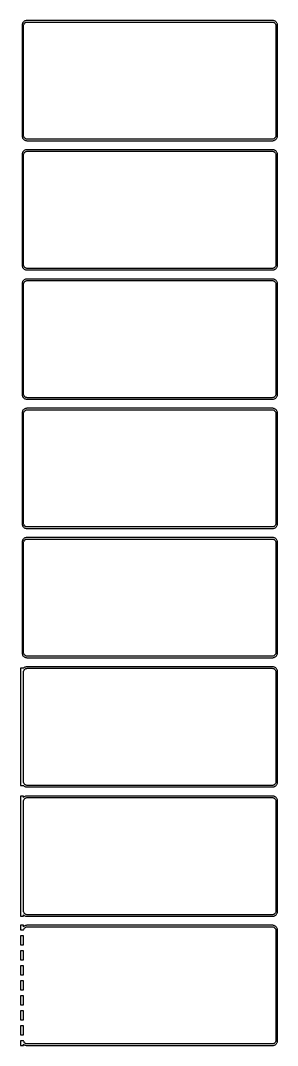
# Model space of a CAD drawing. Header units: metres. Extents: x -129 to 128, y 1875 to 3801.
# Drawn here: x -129 to 128, y 2778 to 3801 of the extents above; entities that cross this region are included whole.
import ezdxf

# ---------------------------------------------------------------- set-up
doc = ezdxf.new("R2010")
doc.units = ezdxf.units.M

msp = doc.modelspace()

# ---------------------------------------------------------------- linework, layer by layer
for p, q in [((-127.461, 3796.63), (-127.5, 3796)), ((-127.5, 3796), (-127.5, 3686)), ((-127.343, 3797.24), (-127.461, 3796.63)), ((-127.149, 3797.84), (-127.343, 3797.24)), ((-126.882, 3798.41), (-127.149, 3797.84)), ((-126.545, 3798.94), (-126.882, 3798.41)), ((-126.145, 3799.42), (-126.545, 3798.94)), ((-125.687, 3799.85), (-126.145, 3799.42)), ((-126, 3795.5), (-125.968, 3796)), ((-126, 3686.5), (-126, 3795.5)), ((-125.968, 3796), (-125.874, 3796.49)), ((-125.874, 3796.49), (-125.719, 3796.97)), ((-125.719, 3796.97), (-125.505, 3797.43)), ((-125.179, 3800.22), (-125.687, 3799.85)), ((-125.505, 3797.43), (-125.236, 3797.85)), ((-125.236, 3797.85), (-124.916, 3798.24)), ((-124.629, 3800.52), (-125.179, 3800.22)), ((-124.916, 3798.24), (-124.55, 3798.58)), ((-124.045, 3800.76), (-124.629, 3800.52)), ((-124.55, 3798.58), (-124.143, 3798.88)), ((-124.143, 3798.88), (-123.703, 3799.12)), ((-123.437, 3800.91), (-124.045, 3800.76)), ((-123.703, 3799.12), (-123.236, 3799.3)), ((-122.814, 3800.99), (-123.437, 3800.91)), ((-123.236, 3799.3), (-122.75, 3799.43)), ((122.814, 3800.99), (-122.814, 3800.99)), ((-122.75, 3799.43), (-122.251, 3799.49)), ((-122.251, 3799.49), (122.251, 3799.49)), ((122.251, 3799.49), (122.75, 3799.43)), ((122.75, 3799.43), (123.236, 3799.3)), ((123.437, 3800.91), (122.814, 3800.99)), ((123.236, 3799.3), (123.703, 3799.12)), ((124.045, 3800.76), (123.437, 3800.91)), ((123.703, 3799.12), (124.143, 3798.88)), ((124.629, 3800.52), (124.045, 3800.76)), ((124.143, 3798.88), (124.55, 3798.58)), ((124.55, 3798.58), (124.916, 3798.24)), ((125.179, 3800.22), (124.629, 3800.52)), ((124.916, 3798.24), (125.236, 3797.85)), ((125.687, 3799.85), (125.179, 3800.22)), ((125.236, 3797.85), (125.505, 3797.43)), ((125.505, 3797.43), (125.719, 3796.97)), ((126.145, 3799.42), (125.687, 3799.85)), ((125.719, 3796.97), (125.874, 3796.49)), ((125.874, 3796.49), (125.968, 3796)), ((125.968, 3796), (126, 3795.5)), ((126, 3795.5), (126, 3686.5)), ((126.545, 3798.94), (126.145, 3799.42)), ((126.882, 3798.41), (126.545, 3798.94)), ((127.149, 3797.84), (126.882, 3798.41)), ((127.343, 3797.24), (127.149, 3797.84)), ((127.461, 3796.63), (127.343, 3797.24)), ((127.5, 3796), (127.461, 3796.63)), ((127.5, 3686), (127.5, 3796)), ((-127.5, 3686), (-127.461, 3685.37)), ((-127.461, 3685.37), (-127.343, 3684.76)), ((-127.343, 3684.76), (-127.149, 3684.16)), ((-127.149, 3684.16), (-126.882, 3683.59)), ((-126.882, 3683.59), (-126.545, 3683.06)), ((-126.545, 3683.06), (-126.145, 3682.58)), ((-125.968, 3686), (-126, 3686.5)), ((-125.874, 3685.51), (-125.968, 3686)), ((-125.719, 3685.03), (-125.874, 3685.51)), ((-125.505, 3684.57), (-125.719, 3685.03)), ((-125.236, 3684.15), (-125.505, 3684.57)), ((-124.916, 3683.76), (-125.236, 3684.15)), ((-124.55, 3683.42), (-124.916, 3683.76)), ((-124.143, 3683.12), (-124.55, 3683.42)), ((-123.703, 3682.88), (-124.143, 3683.12)), ((-123.236, 3682.7), (-123.703, 3682.88)), ((123.703, 3682.88), (123.236, 3682.7)), ((124.143, 3683.12), (123.703, 3682.88)), ((124.55, 3683.42), (124.143, 3683.12)), ((124.916, 3683.76), (124.55, 3683.42)), ((125.236, 3684.15), (124.916, 3683.76)), ((125.505, 3684.57), (125.236, 3684.15)), ((125.719, 3685.03), (125.505, 3684.57)), ((125.874, 3685.51), (125.719, 3685.03)), ((125.968, 3686), (125.874, 3685.51)), ((126, 3686.5), (125.968, 3686)), ((126.145, 3682.58), (126.545, 3683.06)), ((126.545, 3683.06), (126.882, 3683.59)), ((126.882, 3683.59), (127.149, 3684.16)), ((127.149, 3684.16), (127.343, 3684.76)), ((127.343, 3684.76), (127.461, 3685.37)), ((127.461, 3685.37), (127.5, 3686)), ((-126.145, 3682.58), (-125.687, 3682.15)), ((-125.687, 3682.15), (-125.179, 3681.78)), ((-125.179, 3681.78), (-124.629, 3681.48)), ((-124.629, 3681.48), (-124.045, 3681.24)), ((-124.045, 3681.24), (-123.437, 3681.09)), ((-123.437, 3681.09), (-122.814, 3681.01)), ((-122.75, 3682.57), (-123.236, 3682.7)), ((-122.814, 3681.01), (122.814, 3681.01)), ((-122.251, 3682.51), (-122.75, 3682.57)), ((122.251, 3682.51), (-122.251, 3682.51)), ((122.75, 3682.57), (122.251, 3682.51)), ((123.236, 3682.7), (122.75, 3682.57)), ((122.814, 3681.01), (123.437, 3681.09)), ((123.437, 3681.09), (124.045, 3681.24)), ((124.045, 3681.24), (124.629, 3681.48)), ((124.629, 3681.48), (125.179, 3681.78)), ((125.179, 3681.78), (125.687, 3682.15)), ((125.687, 3682.15), (126.145, 3682.58)), ((-127.461, 3667.63), (-127.5, 3667)), ((-127.5, 3667), (-127.5, 3557)), ((-127.343, 3668.24), (-127.461, 3667.63)), ((-127.149, 3668.84), (-127.343, 3668.24)), ((-126.882, 3669.41), (-127.149, 3668.84)), ((-126.545, 3669.94), (-126.882, 3669.41)), ((-126.145, 3670.42), (-126.545, 3669.94)), ((-125.687, 3670.85), (-126.145, 3670.42)), ((-126, 3666.5), (-125.968, 3667)), ((-126, 3557.5), (-126, 3666.5)), ((-125.968, 3667), (-125.874, 3667.49)), ((-125.874, 3667.49), (-125.719, 3667.97)), ((-125.719, 3667.97), (-125.505, 3668.43)), ((-125.179, 3671.22), (-125.687, 3670.85)), ((-125.505, 3668.43), (-125.236, 3668.85)), ((-125.236, 3668.85), (-124.916, 3669.24)), ((-124.629, 3671.52), (-125.179, 3671.22)), ((-124.916, 3669.24), (-124.55, 3669.58)), ((-124.045, 3671.76), (-124.629, 3671.52)), ((-124.55, 3669.58), (-124.143, 3669.88)), ((-124.143, 3669.88), (-123.703, 3670.12)), ((-123.437, 3671.91), (-124.045, 3671.76)), ((-123.703, 3670.12), (-123.236, 3670.3)), ((-122.814, 3671.99), (-123.437, 3671.91)), ((-123.236, 3670.3), (-122.75, 3670.43)), ((122.814, 3671.99), (-122.814, 3671.99)), ((-122.75, 3670.43), (-122.251, 3670.49)), ((-122.251, 3670.49), (122.251, 3670.49)), ((122.251, 3670.49), (122.75, 3670.43)), ((122.75, 3670.43), (123.236, 3670.3)), ((123.437, 3671.91), (122.814, 3671.99)), ((123.236, 3670.3), (123.703, 3670.12)), ((124.045, 3671.76), (123.437, 3671.91)), ((123.703, 3670.12), (124.143, 3669.88)), ((124.629, 3671.52), (124.045, 3671.76)), ((124.143, 3669.88), (124.55, 3669.58)), ((124.55, 3669.58), (124.916, 3669.24)), ((125.179, 3671.22), (124.629, 3671.52)), ((124.916, 3669.24), (125.236, 3668.85)), ((125.687, 3670.85), (125.179, 3671.22)), ((125.236, 3668.85), (125.505, 3668.43)), ((125.505, 3668.43), (125.719, 3667.97)), ((126.145, 3670.42), (125.687, 3670.85)), ((125.719, 3667.97), (125.874, 3667.49)), ((125.874, 3667.49), (125.968, 3667)), ((125.968, 3667), (126, 3666.5)), ((126, 3666.5), (126, 3557.5)), ((126.545, 3669.94), (126.145, 3670.42)), ((126.882, 3669.41), (126.545, 3669.94)), ((127.149, 3668.84), (126.882, 3669.41)), ((127.343, 3668.24), (127.149, 3668.84)), ((127.461, 3667.63), (127.343, 3668.24)), ((127.5, 3667), (127.461, 3667.63)), ((127.5, 3557), (127.5, 3667)), ((-127.5, 3557), (-127.461, 3556.37)), ((-127.461, 3556.37), (-127.343, 3555.76)), ((-127.343, 3555.76), (-127.149, 3555.16)), ((-127.149, 3555.16), (-126.882, 3554.59)), ((-126.882, 3554.59), (-126.545, 3554.06)), ((-126.545, 3554.06), (-126.145, 3553.58)), ((-126.145, 3553.58), (-125.687, 3553.15)), ((-125.968, 3557), (-126, 3557.5)), ((-125.874, 3556.51), (-125.968, 3557)), ((-125.719, 3556.03), (-125.874, 3556.51)), ((-125.505, 3555.57), (-125.719, 3556.03)), ((-125.687, 3553.15), (-125.179, 3552.78)), ((-125.236, 3555.15), (-125.505, 3555.57)), ((-124.916, 3554.76), (-125.236, 3555.15)), ((-125.179, 3552.78), (-124.629, 3552.48)), ((-124.55, 3554.42), (-124.916, 3554.76)), ((-124.629, 3552.48), (-124.045, 3552.24)), ((-124.143, 3554.12), (-124.55, 3554.42)), ((-123.703, 3553.88), (-124.143, 3554.12)), ((-124.045, 3552.24), (-123.437, 3552.09)), ((-123.236, 3553.7), (-123.703, 3553.88)), ((-123.437, 3552.09), (-122.814, 3552.01)), ((-122.75, 3553.57), (-123.236, 3553.7)), ((-122.814, 3552.01), (122.814, 3552.01)), ((-122.251, 3553.51), (-122.75, 3553.57)), ((122.251, 3553.51), (-122.251, 3553.51)), ((122.75, 3553.57), (122.251, 3553.51)), ((123.236, 3553.7), (122.75, 3553.57)), ((122.814, 3552.01), (123.437, 3552.09)), ((123.703, 3553.88), (123.236, 3553.7)), ((123.437, 3552.09), (124.045, 3552.24)), ((124.143, 3554.12), (123.703, 3553.88)), ((124.045, 3552.24), (124.629, 3552.48)), ((124.55, 3554.42), (124.143, 3554.12)), ((124.916, 3554.76), (124.55, 3554.42)), ((124.629, 3552.48), (125.179, 3552.78)), ((125.236, 3555.15), (124.916, 3554.76)), ((125.179, 3552.78), (125.687, 3553.15)), ((125.505, 3555.57), (125.236, 3555.15)), ((125.719, 3556.03), (125.505, 3555.57)), ((125.687, 3553.15), (126.145, 3553.58)), ((125.874, 3556.51), (125.719, 3556.03)), ((125.968, 3557), (125.874, 3556.51)), ((126, 3557.5), (125.968, 3557)), ((126.145, 3553.58), (126.545, 3554.06)), ((126.545, 3554.06), (126.882, 3554.59)), ((126.882, 3554.59), (127.149, 3555.16)), ((127.149, 3555.16), (127.343, 3555.76)), ((127.343, 3555.76), (127.461, 3556.37)), ((127.461, 3556.37), (127.5, 3557)), ((-127.149, 3539.84), (-127.343, 3539.24)), ((-126.882, 3540.41), (-127.149, 3539.84)), ((-126.545, 3540.94), (-126.882, 3540.41)), ((-126.145, 3541.42), (-126.545, 3540.94)), ((-125.687, 3541.85), (-126.145, 3541.42)), ((-125.179, 3542.22), (-125.687, 3541.85)), ((-125.505, 3539.43), (-125.236, 3539.85)), ((-125.236, 3539.85), (-124.916, 3540.24)), ((-124.629, 3542.52), (-125.179, 3542.22)), ((-124.916, 3540.24), (-124.55, 3540.58)), ((-124.045, 3542.76), (-124.629, 3542.52)), ((-124.55, 3540.58), (-124.143, 3540.88)), ((-124.143, 3540.88), (-123.703, 3541.12)), ((-123.437, 3542.91), (-124.045, 3542.76)), ((-123.703, 3541.12), (-123.236, 3541.3)), ((-122.814, 3542.99), (-123.437, 3542.91)), ((-123.236, 3541.3), (-122.75, 3541.43)), ((122.814, 3542.99), (-122.814, 3542.99)), ((-122.75, 3541.43), (-122.251, 3541.49)), ((-122.251, 3541.49), (122.251, 3541.49)), ((122.251, 3541.49), (122.75, 3541.43)), ((122.75, 3541.43), (123.236, 3541.3)), ((123.437, 3542.91), (122.814, 3542.99)), ((123.236, 3541.3), (123.703, 3541.12)), ((124.045, 3542.76), (123.437, 3542.91)), ((123.703, 3541.12), (124.143, 3540.88)), ((124.629, 3542.52), (124.045, 3542.76)), ((124.143, 3540.88), (124.55, 3540.58)), ((124.55, 3540.58), (124.916, 3540.24)), ((125.179, 3542.22), (124.629, 3542.52)), ((124.916, 3540.24), (125.236, 3539.85)), ((125.687, 3541.85), (125.179, 3542.22)), ((125.236, 3539.85), (125.505, 3539.43)), ((126.145, 3541.42), (125.687, 3541.85)), ((126.545, 3540.94), (126.145, 3541.42)), ((126.882, 3540.41), (126.545, 3540.94)), ((127.149, 3539.84), (126.882, 3540.41)), ((127.343, 3539.24), (127.149, 3539.84)), ((-127.461, 3538.63), (-127.5, 3538)), ((-127.5, 3538), (-127.5, 3428)), ((-127.343, 3539.24), (-127.461, 3538.63)), ((-126, 3537.5), (-125.968, 3538)), ((-126, 3428.5), (-126, 3537.5)), ((-125.968, 3538), (-125.874, 3538.49)), ((-125.874, 3538.49), (-125.719, 3538.97)), ((-125.719, 3538.97), (-125.505, 3539.43)), ((125.505, 3539.43), (125.719, 3538.97)), ((125.719, 3538.97), (125.874, 3538.49)), ((125.874, 3538.49), (125.968, 3538)), ((125.968, 3538), (126, 3537.5)), ((126, 3537.5), (126, 3428.5)), ((127.461, 3538.63), (127.343, 3539.24)), ((127.5, 3538), (127.461, 3538.63)), ((127.5, 3428), (127.5, 3538)), ((-127.5, 3428), (-127.461, 3427.37)), ((-127.461, 3427.37), (-127.343, 3426.76)), ((-125.968, 3428), (-126, 3428.5)), ((-125.874, 3427.51), (-125.968, 3428)), ((-125.719, 3427.03), (-125.874, 3427.51)), ((-125.505, 3426.57), (-125.719, 3427.03)), ((125.719, 3427.03), (125.505, 3426.57)), ((125.874, 3427.51), (125.719, 3427.03)), ((125.968, 3428), (125.874, 3427.51)), ((126, 3428.5), (125.968, 3428)), ((127.343, 3426.76), (127.461, 3427.37)), ((127.461, 3427.37), (127.5, 3428)), ((-127.343, 3426.76), (-127.149, 3426.16)), ((-127.149, 3426.16), (-126.882, 3425.59)), ((-126.882, 3425.59), (-126.545, 3425.06)), ((-126.545, 3425.06), (-126.145, 3424.58)), ((-126.145, 3424.58), (-125.687, 3424.15)), ((-125.687, 3424.15), (-125.179, 3423.78)), ((-125.236, 3426.15), (-125.505, 3426.57)), ((-124.916, 3425.76), (-125.236, 3426.15)), ((-125.179, 3423.78), (-124.629, 3423.48)), ((-124.55, 3425.42), (-124.916, 3425.76)), ((-124.629, 3423.48), (-124.045, 3423.24)), ((-124.143, 3425.12), (-124.55, 3425.42)), ((-123.703, 3424.88), (-124.143, 3425.12)), ((-124.045, 3423.24), (-123.437, 3423.09)), ((-123.236, 3424.7), (-123.703, 3424.88)), ((-123.437, 3423.09), (-122.814, 3423.01)), ((-122.75, 3424.57), (-123.236, 3424.7)), ((-122.814, 3423.01), (122.814, 3423.01)), ((-122.251, 3424.51), (-122.75, 3424.57)), ((122.251, 3424.51), (-122.251, 3424.51)), ((122.75, 3424.57), (122.251, 3424.51)), ((123.236, 3424.7), (122.75, 3424.57)), ((122.814, 3423.01), (123.437, 3423.09)), ((123.703, 3424.88), (123.236, 3424.7)), ((123.437, 3423.09), (124.045, 3423.24)), ((124.143, 3425.12), (123.703, 3424.88)), ((124.045, 3423.24), (124.629, 3423.48)), ((124.55, 3425.42), (124.143, 3425.12)), ((124.916, 3425.76), (124.55, 3425.42)), ((124.629, 3423.48), (125.179, 3423.78)), ((125.236, 3426.15), (124.916, 3425.76)), ((125.179, 3423.78), (125.687, 3424.15)), ((125.505, 3426.57), (125.236, 3426.15)), ((125.687, 3424.15), (126.145, 3424.58)), ((126.145, 3424.58), (126.545, 3425.06)), ((126.545, 3425.06), (126.882, 3425.59)), ((126.882, 3425.59), (127.149, 3426.16)), ((127.149, 3426.16), (127.343, 3426.76)), ((-127.461, 3409.63), (-127.5, 3409)), ((-127.5, 3409), (-127.5, 3299)), ((-127.343, 3410.24), (-127.461, 3409.63)), ((-127.149, 3410.84), (-127.343, 3410.24)), ((-126.882, 3411.41), (-127.149, 3410.84)), ((-126.545, 3411.94), (-126.882, 3411.41)), ((-126.145, 3412.42), (-126.545, 3411.94)), ((-125.687, 3412.85), (-126.145, 3412.42)), ((-126, 3408.5), (-125.968, 3409)), ((-126, 3299.5), (-126, 3408.5)), ((-125.968, 3409), (-125.874, 3409.49)), ((-125.874, 3409.49), (-125.719, 3409.97)), ((-125.719, 3409.97), (-125.505, 3410.43)), ((-125.179, 3413.22), (-125.687, 3412.85)), ((-125.505, 3410.43), (-125.236, 3410.85)), ((-125.236, 3410.85), (-124.916, 3411.24)), ((-124.629, 3413.52), (-125.179, 3413.22)), ((-124.916, 3411.24), (-124.55, 3411.58)), ((-124.045, 3413.76), (-124.629, 3413.52)), ((-124.55, 3411.58), (-124.143, 3411.88)), ((-124.143, 3411.88), (-123.703, 3412.12)), ((-123.437, 3413.91), (-124.045, 3413.76)), ((-123.703, 3412.12), (-123.236, 3412.3)), ((-122.814, 3413.99), (-123.437, 3413.91)), ((-123.236, 3412.3), (-122.75, 3412.43)), ((122.814, 3413.99), (-122.814, 3413.99)), ((-122.75, 3412.43), (-122.251, 3412.49)), ((-122.251, 3412.49), (122.251, 3412.49)), ((122.251, 3412.49), (122.75, 3412.43)), ((122.75, 3412.43), (123.236, 3412.3)), ((123.437, 3413.91), (122.814, 3413.99)), ((123.236, 3412.3), (123.703, 3412.12)), ((124.045, 3413.76), (123.437, 3413.91)), ((123.703, 3412.12), (124.143, 3411.88)), ((124.629, 3413.52), (124.045, 3413.76)), ((124.143, 3411.88), (124.55, 3411.58)), ((124.55, 3411.58), (124.916, 3411.24)), ((125.179, 3413.22), (124.629, 3413.52)), ((124.916, 3411.24), (125.236, 3410.85)), ((125.687, 3412.85), (125.179, 3413.22)), ((125.236, 3410.85), (125.505, 3410.43)), ((125.505, 3410.43), (125.719, 3409.97)), ((126.145, 3412.42), (125.687, 3412.85)), ((125.719, 3409.97), (125.874, 3409.49)), ((125.874, 3409.49), (125.968, 3409)), ((125.968, 3409), (126, 3408.5)), ((126, 3408.5), (126, 3299.5)), ((126.545, 3411.94), (126.145, 3412.42)), ((126.882, 3411.41), (126.545, 3411.94)), ((127.149, 3410.84), (126.882, 3411.41)), ((127.343, 3410.24), (127.149, 3410.84)), ((127.461, 3409.63), (127.343, 3410.24)), ((127.5, 3409), (127.461, 3409.63)), ((127.5, 3299), (127.5, 3409)), ((-127.5, 3299), (-127.461, 3298.37)), ((-127.461, 3298.37), (-127.343, 3297.76)), ((-127.343, 3297.76), (-127.149, 3297.16)), ((-127.149, 3297.16), (-126.882, 3296.59)), ((-126.882, 3296.59), (-126.545, 3296.06)), ((-126.545, 3296.06), (-126.145, 3295.58)), ((-126.145, 3295.58), (-125.687, 3295.15)), ((-125.968, 3299), (-126, 3299.5)), ((-125.874, 3298.51), (-125.968, 3299)), ((-125.719, 3298.03), (-125.874, 3298.51)), ((-125.505, 3297.57), (-125.719, 3298.03)), ((-125.687, 3295.15), (-125.179, 3294.78)), ((-125.236, 3297.15), (-125.505, 3297.57)), ((-124.916, 3296.76), (-125.236, 3297.15)), ((-125.179, 3294.78), (-124.629, 3294.48)), ((-124.55, 3296.42), (-124.916, 3296.76)), ((-124.629, 3294.48), (-124.045, 3294.24)), ((-124.143, 3296.12), (-124.55, 3296.42)), ((-123.703, 3295.88), (-124.143, 3296.12)), ((-124.045, 3294.24), (-123.437, 3294.09)), ((-123.236, 3295.7), (-123.703, 3295.88)), ((-123.437, 3294.09), (-122.814, 3294.01)), ((-122.75, 3295.57), (-123.236, 3295.7)), ((-122.814, 3294.01), (122.814, 3294.01)), ((-122.251, 3295.51), (-122.75, 3295.57)), ((122.251, 3295.51), (-122.251, 3295.51)), ((122.75, 3295.57), (122.251, 3295.51)), ((123.236, 3295.7), (122.75, 3295.57)), ((122.814, 3294.01), (123.437, 3294.09)), ((123.703, 3295.88), (123.236, 3295.7)), ((123.437, 3294.09), (124.045, 3294.24)), ((124.143, 3296.12), (123.703, 3295.88)), ((124.045, 3294.24), (124.629, 3294.48)), ((124.55, 3296.42), (124.143, 3296.12)), ((124.916, 3296.76), (124.55, 3296.42)), ((124.629, 3294.48), (125.179, 3294.78)), ((125.236, 3297.15), (124.916, 3296.76)), ((125.179, 3294.78), (125.687, 3295.15)), ((125.505, 3297.57), (125.236, 3297.15)), ((125.719, 3298.03), (125.505, 3297.57)), ((125.687, 3295.15), (126.145, 3295.58)), ((125.874, 3298.51), (125.719, 3298.03)), ((125.968, 3299), (125.874, 3298.51)), ((126, 3299.5), (125.968, 3299)), ((126.145, 3295.58), (126.545, 3296.06)), ((126.545, 3296.06), (126.882, 3296.59)), ((126.882, 3296.59), (127.149, 3297.16)), ((127.149, 3297.16), (127.343, 3297.76)), ((127.343, 3297.76), (127.461, 3298.37)), ((127.461, 3298.37), (127.5, 3299)), ((-125.687, 3283.85), (-126.145, 3283.42)), ((-125.179, 3284.22), (-125.687, 3283.85)), ((-124.629, 3284.52), (-125.179, 3284.22)), ((-124.045, 3284.76), (-124.629, 3284.52)), ((-123.437, 3284.91), (-124.045, 3284.76)), ((-122.814, 3284.99), (-123.437, 3284.91)), ((122.814, 3284.99), (-122.814, 3284.99)), ((123.437, 3284.91), (122.814, 3284.99)), ((124.045, 3284.76), (123.437, 3284.91)), ((124.629, 3284.52), (124.045, 3284.76)), ((125.179, 3284.22), (124.629, 3284.52)), ((125.687, 3283.85), (125.179, 3284.22)), ((126.145, 3283.42), (125.687, 3283.85)), ((-127.461, 3280.63), (-127.5, 3280)), ((-127.5, 3280), (-127.5, 3170)), ((-127.343, 3281.24), (-127.461, 3280.63)), ((-127.149, 3281.84), (-127.343, 3281.24)), ((-126.882, 3282.41), (-127.149, 3281.84)), ((-126.545, 3282.94), (-126.882, 3282.41)), ((-126.145, 3283.42), (-126.545, 3282.94)), ((-126, 3279.5), (-125.968, 3280)), ((-126, 3170.5), (-126, 3279.5)), ((-125.968, 3280), (-125.874, 3280.49)), ((-125.874, 3280.49), (-125.719, 3280.97)), ((-125.719, 3280.97), (-125.505, 3281.43)), ((-125.505, 3281.43), (-125.236, 3281.85)), ((-125.236, 3281.85), (-124.916, 3282.24)), ((-124.916, 3282.24), (-124.55, 3282.58)), ((-124.55, 3282.58), (-124.143, 3282.88)), ((-124.143, 3282.88), (-123.703, 3283.12)), ((-123.703, 3283.12), (-123.236, 3283.3)), ((-123.236, 3283.3), (-122.75, 3283.43)), ((-122.75, 3283.43), (-122.251, 3283.49)), ((-122.251, 3283.49), (122.251, 3283.49)), ((122.251, 3283.49), (122.75, 3283.43)), ((122.75, 3283.43), (123.236, 3283.3)), ((123.236, 3283.3), (123.703, 3283.12)), ((123.703, 3283.12), (124.143, 3282.88)), ((124.143, 3282.88), (124.55, 3282.58)), ((124.55, 3282.58), (124.916, 3282.24)), ((124.916, 3282.24), (125.236, 3281.85)), ((125.236, 3281.85), (125.505, 3281.43)), ((125.505, 3281.43), (125.719, 3280.97)), ((125.719, 3280.97), (125.874, 3280.49)), ((125.874, 3280.49), (125.968, 3280)), ((125.968, 3280), (126, 3279.5)), ((126, 3279.5), (126, 3170.5)), ((126.545, 3282.94), (126.145, 3283.42)), ((126.882, 3282.41), (126.545, 3282.94)), ((127.149, 3281.84), (126.882, 3282.41)), ((127.343, 3281.24), (127.149, 3281.84)), ((127.461, 3280.63), (127.343, 3281.24)), ((127.5, 3280), (127.461, 3280.63)), ((127.5, 3170), (127.5, 3280)), ((-127.5, 3170), (-127.461, 3169.37)), ((-127.461, 3169.37), (-127.343, 3168.76)), ((-127.343, 3168.76), (-127.149, 3168.16)), ((-127.149, 3168.16), (-126.882, 3167.59)), ((-126.882, 3167.59), (-126.545, 3167.06)), ((-126.545, 3167.06), (-126.145, 3166.58)), ((-126.145, 3166.58), (-125.687, 3166.15)), ((-125.968, 3170), (-126, 3170.5)), ((-125.874, 3169.51), (-125.968, 3170)), ((-125.719, 3169.03), (-125.874, 3169.51)), ((-125.505, 3168.57), (-125.719, 3169.03)), ((-125.687, 3166.15), (-125.179, 3165.78)), ((-125.236, 3168.15), (-125.505, 3168.57)), ((-124.916, 3167.76), (-125.236, 3168.15)), ((-125.179, 3165.78), (-124.629, 3165.48)), ((-124.55, 3167.42), (-124.916, 3167.76)), ((-124.629, 3165.48), (-124.045, 3165.24)), ((-124.143, 3167.12), (-124.55, 3167.42)), ((-123.703, 3166.88), (-124.143, 3167.12)), ((-124.045, 3165.24), (-123.437, 3165.09)), ((-123.236, 3166.7), (-123.703, 3166.88)), ((-123.437, 3165.09), (-122.814, 3165.01)), ((-122.75, 3166.57), (-123.236, 3166.7)), ((-122.814, 3165.01), (122.814, 3165.01)), ((-122.251, 3166.51), (-122.75, 3166.57)), ((122.251, 3166.51), (-122.251, 3166.51)), ((122.75, 3166.57), (122.251, 3166.51)), ((123.236, 3166.7), (122.75, 3166.57)), ((122.814, 3165.01), (123.437, 3165.09)), ((123.703, 3166.88), (123.236, 3166.7)), ((123.437, 3165.09), (124.045, 3165.24)), ((124.143, 3167.12), (123.703, 3166.88)), ((124.045, 3165.24), (124.629, 3165.48)), ((124.55, 3167.42), (124.143, 3167.12)), ((124.916, 3167.76), (124.55, 3167.42)), ((124.629, 3165.48), (125.179, 3165.78)), ((125.236, 3168.15), (124.916, 3167.76)), ((125.179, 3165.78), (125.687, 3166.15)), ((125.505, 3168.57), (125.236, 3168.15)), ((125.719, 3169.03), (125.505, 3168.57)), ((125.687, 3166.15), (126.145, 3166.58)), ((125.874, 3169.51), (125.719, 3169.03)), ((125.968, 3170), (125.874, 3169.51)), ((126, 3170.5), (125.968, 3170)), ((126.145, 3166.58), (126.545, 3167.06)), ((126.545, 3167.06), (126.882, 3167.59)), ((126.882, 3167.59), (127.149, 3168.16)), ((127.149, 3168.16), (127.343, 3168.76)), ((127.343, 3168.76), (127.461, 3169.37)), ((127.461, 3169.37), (127.5, 3170)), ((-126, 3154.56), (-129, 3154.56)), ((-129, 3154.56), (-129, 3037.44)), ((-125.687, 3154.85), (-126, 3154.56)), ((-126, 3150.5), (-125.968, 3151)), ((-125.968, 3151), (-125.874, 3151.49)), ((-125.874, 3151.49), (-125.719, 3151.97)), ((-125.719, 3151.97), (-125.505, 3152.43)), ((-125.179, 3155.22), (-125.687, 3154.85)), ((-125.505, 3152.43), (-125.236, 3152.85)), ((-125.236, 3152.85), (-124.916, 3153.24)), ((-124.629, 3155.52), (-125.179, 3155.22)), ((-124.916, 3153.24), (-124.55, 3153.58)), ((-124.045, 3155.76), (-124.629, 3155.52)), ((-124.55, 3153.58), (-124.143, 3153.88)), ((-124.143, 3153.88), (-123.703, 3154.12)), ((-123.437, 3155.91), (-124.045, 3155.76)), ((-123.703, 3154.12), (-123.236, 3154.3)), ((-122.814, 3155.99), (-123.437, 3155.91)), ((-123.236, 3154.3), (-122.75, 3154.43)), ((122.814, 3155.99), (-122.814, 3155.99)), ((-122.75, 3154.43), (-122.251, 3154.49)), ((-122.251, 3154.49), (122.251, 3154.49)), ((122.251, 3154.49), (122.75, 3154.43)), ((122.75, 3154.43), (123.236, 3154.3)), ((123.437, 3155.91), (122.814, 3155.99)), ((123.236, 3154.3), (123.703, 3154.12)), ((124.045, 3155.76), (123.437, 3155.91)), ((123.703, 3154.12), (124.143, 3153.88)), ((124.629, 3155.52), (124.045, 3155.76)), ((124.143, 3153.88), (124.55, 3153.58)), ((124.55, 3153.58), (124.916, 3153.24)), ((125.179, 3155.22), (124.629, 3155.52)), ((124.916, 3153.24), (125.236, 3152.85)), ((125.687, 3154.85), (125.179, 3155.22)), ((125.236, 3152.85), (125.505, 3152.43)), ((125.505, 3152.43), (125.719, 3151.97)), ((126.145, 3154.42), (125.687, 3154.85)), ((125.719, 3151.97), (125.874, 3151.49)), ((125.874, 3151.49), (125.968, 3151)), ((125.968, 3151), (126, 3150.5)), ((126.545, 3153.94), (126.145, 3154.42)), ((126.882, 3153.41), (126.545, 3153.94)), ((127.149, 3152.84), (126.882, 3153.41)), ((127.343, 3152.24), (127.149, 3152.84)), ((127.461, 3151.63), (127.343, 3152.24)), ((127.5, 3151), (127.461, 3151.63)), ((127.5, 3041), (127.5, 3151)), ((-126, 3041.5), (-126, 3150.5)), ((126, 3150.5), (126, 3041.5)), ((-125.968, 3041), (-126, 3041.5)), ((-125.874, 3040.51), (-125.968, 3041)), ((-125.719, 3040.03), (-125.874, 3040.51)), ((-125.505, 3039.57), (-125.719, 3040.03)), ((-125.236, 3039.15), (-125.505, 3039.57)), ((-124.916, 3038.76), (-125.236, 3039.15)), ((-124.55, 3038.42), (-124.916, 3038.76)), ((-124.143, 3038.12), (-124.55, 3038.42)), ((124.55, 3038.42), (124.143, 3038.12)), ((124.916, 3038.76), (124.55, 3038.42)), ((125.236, 3039.15), (124.916, 3038.76)), ((125.505, 3039.57), (125.236, 3039.15)), ((125.719, 3040.03), (125.505, 3039.57)), ((125.874, 3040.51), (125.719, 3040.03)), ((125.968, 3041), (125.874, 3040.51)), ((126, 3041.5), (125.968, 3041)), ((126.545, 3038.06), (126.882, 3038.59)), ((126.882, 3038.59), (127.149, 3039.16)), ((127.149, 3039.16), (127.343, 3039.76)), ((127.343, 3039.76), (127.461, 3040.37)), ((127.461, 3040.37), (127.5, 3041)), ((-129, 3037.44), (-126, 3037.44)), ((-126, 3037.44), (-125.687, 3037.15)), ((-125.687, 3037.15), (-125.179, 3036.78)), ((-125.179, 3036.78), (-124.629, 3036.48)), ((-124.629, 3036.48), (-124.045, 3036.24)), ((-123.703, 3037.88), (-124.143, 3038.12)), ((-124.045, 3036.24), (-123.437, 3036.09)), ((-123.236, 3037.7), (-123.703, 3037.88)), ((-123.437, 3036.09), (-122.814, 3036.01)), ((-122.75, 3037.57), (-123.236, 3037.7)), ((-122.814, 3036.01), (122.814, 3036.01)), ((-122.251, 3037.51), (-122.75, 3037.57)), ((122.251, 3037.51), (-122.251, 3037.51)), ((122.75, 3037.57), (122.251, 3037.51)), ((123.236, 3037.7), (122.75, 3037.57)), ((122.814, 3036.01), (123.437, 3036.09)), ((123.703, 3037.88), (123.236, 3037.7)), ((123.437, 3036.09), (124.045, 3036.24)), ((124.143, 3038.12), (123.703, 3037.88)), ((124.045, 3036.24), (124.629, 3036.48)), ((124.629, 3036.48), (125.179, 3036.78)), ((125.179, 3036.78), (125.687, 3037.15)), ((125.687, 3037.15), (126.145, 3037.58)), ((126.145, 3037.58), (126.545, 3038.06)), ((-126, 3026.97), (-129, 3026.97)), ((-129, 3026.97), (-129, 2907.03)), ((-126, 3025.56), (-126, 3026.97)), ((-125.687, 3025.85), (-126, 3025.56)), ((-126, 3021.5), (-125.968, 3022)), ((-126, 2912.5), (-126, 3021.5)), ((-125.968, 3022), (-125.874, 3022.49)), ((-125.874, 3022.49), (-125.719, 3022.97)), ((-125.719, 3022.97), (-125.505, 3023.43)), ((-125.179, 3026.22), (-125.687, 3025.85)), ((-125.505, 3023.43), (-125.236, 3023.85)), ((-125.236, 3023.85), (-124.916, 3024.24)), ((-124.629, 3026.52), (-125.179, 3026.22)), ((-124.916, 3024.24), (-124.55, 3024.58)), ((-124.045, 3026.76), (-124.629, 3026.52)), ((-124.55, 3024.58), (-124.143, 3024.88)), ((-124.143, 3024.88), (-123.703, 3025.12)), ((-123.437, 3026.91), (-124.045, 3026.76)), ((-123.703, 3025.12), (-123.236, 3025.3)), ((-122.814, 3026.99), (-123.437, 3026.91)), ((-123.236, 3025.3), (-122.75, 3025.43)), ((122.814, 3026.99), (-122.814, 3026.99)), ((-122.75, 3025.43), (-122.251, 3025.49)), ((-122.251, 3025.49), (122.251, 3025.49)), ((122.251, 3025.49), (122.75, 3025.43)), ((122.75, 3025.43), (123.236, 3025.3)), ((123.437, 3026.91), (122.814, 3026.99)), ((123.236, 3025.3), (123.703, 3025.12)), ((124.045, 3026.76), (123.437, 3026.91)), ((123.703, 3025.12), (124.143, 3024.88)), ((124.629, 3026.52), (124.045, 3026.76)), ((124.143, 3024.88), (124.55, 3024.58)), ((124.55, 3024.58), (124.916, 3024.24)), ((125.179, 3026.22), (124.629, 3026.52)), ((124.916, 3024.24), (125.236, 3023.85)), ((125.687, 3025.85), (125.179, 3026.22)), ((125.236, 3023.85), (125.505, 3023.43)), ((125.505, 3023.43), (125.719, 3022.97)), ((126.145, 3025.42), (125.687, 3025.85)), ((125.719, 3022.97), (125.874, 3022.49)), ((125.874, 3022.49), (125.968, 3022)), ((125.968, 3022), (126, 3021.5)), ((126, 3021.5), (126, 2912.5)), ((126.545, 3024.94), (126.145, 3025.42)), ((126.882, 3024.41), (126.545, 3024.94)), ((127.149, 3023.84), (126.882, 3024.41)), ((127.343, 3023.24), (127.149, 3023.84)), ((127.461, 3022.63), (127.343, 3023.24)), ((127.5, 3022), (127.461, 3022.63)), ((127.5, 2912), (127.5, 3022)), ((-129, 2907.03), (-126, 2907.03)), ((-125.968, 2912), (-126, 2912.5)), ((-126, 2907.03), (-126, 2908.44)), ((-126, 2908.44), (-125.687, 2908.15)), ((-125.874, 2911.51), (-125.968, 2912)), ((-125.719, 2911.03), (-125.874, 2911.51)), ((-125.505, 2910.57), (-125.719, 2911.03)), ((-125.687, 2908.15), (-125.179, 2907.78)), ((-125.236, 2910.15), (-125.505, 2910.57)), ((-124.916, 2909.76), (-125.236, 2910.15)), ((-125.179, 2907.78), (-124.629, 2907.48)), ((-124.55, 2909.42), (-124.916, 2909.76)), ((-124.629, 2907.48), (-124.045, 2907.24)), ((-124.143, 2909.12), (-124.55, 2909.42)), ((-123.703, 2908.88), (-124.143, 2909.12)), ((-124.045, 2907.24), (-123.437, 2907.09)), ((-123.236, 2908.7), (-123.703, 2908.88)), ((-123.437, 2907.09), (-122.814, 2907.01)), ((-122.75, 2908.57), (-123.236, 2908.7)), ((-122.814, 2907.01), (122.814, 2907.01)), ((-122.251, 2908.51), (-122.75, 2908.57)), ((122.251, 2908.51), (-122.251, 2908.51)), ((122.75, 2908.57), (122.251, 2908.51)), ((123.236, 2908.7), (122.75, 2908.57)), ((122.814, 2907.01), (123.437, 2907.09)), ((123.703, 2908.88), (123.236, 2908.7)), ((123.437, 2907.09), (124.045, 2907.24)), ((124.143, 2909.12), (123.703, 2908.88)), ((124.045, 2907.24), (124.629, 2907.48)), ((124.55, 2909.42), (124.143, 2909.12)), ((124.916, 2909.76), (124.55, 2909.42)), ((124.629, 2907.48), (125.179, 2907.78)), ((125.236, 2910.15), (124.916, 2909.76)), ((125.179, 2907.78), (125.687, 2908.15)), ((125.505, 2910.57), (125.236, 2910.15)), ((125.719, 2911.03), (125.505, 2910.57)), ((125.687, 2908.15), (126.145, 2908.58)), ((125.874, 2911.51), (125.719, 2911.03)), ((125.968, 2912), (125.874, 2911.51)), ((126, 2912.5), (125.968, 2912)), ((126.145, 2908.58), (126.545, 2909.06)), ((126.545, 2909.06), (126.882, 2909.59)), ((126.882, 2909.59), (127.149, 2910.16)), ((127.149, 2910.16), (127.343, 2910.76)), ((127.343, 2910.76), (127.461, 2911.37)), ((127.461, 2911.37), (127.5, 2912)), ((-126, 2897.99), (-129, 2897.99)), ((-129, 2897.99), (-129, 2893.49)), ((-126, 2896.56), (-126, 2897.99)), ((-125.687, 2896.85), (-126, 2896.56)), ((-125.179, 2897.22), (-125.687, 2896.85)), ((-125.236, 2894.85), (-124.916, 2895.24)), ((-124.629, 2897.52), (-125.179, 2897.22)), ((-124.916, 2895.24), (-124.55, 2895.58)), ((-124.045, 2897.76), (-124.629, 2897.52)), ((-124.55, 2895.58), (-124.143, 2895.88)), ((-124.143, 2895.88), (-123.703, 2896.12)), ((-123.437, 2897.91), (-124.045, 2897.76)), ((-123.703, 2896.12), (-123.236, 2896.3)), ((-122.814, 2897.99), (-123.437, 2897.91)), ((-123.236, 2896.3), (-122.75, 2896.43)), ((122.814, 2897.99), (-122.814, 2897.99)), ((-122.75, 2896.43), (-122.251, 2896.49)), ((-122.251, 2896.49), (122.251, 2896.49)), ((122.251, 2896.49), (122.75, 2896.43)), ((122.75, 2896.43), (123.236, 2896.3)), ((123.437, 2897.91), (122.814, 2897.99)), ((123.236, 2896.3), (123.703, 2896.12)), ((124.045, 2897.76), (123.437, 2897.91)), ((123.703, 2896.12), (124.143, 2895.88)), ((124.629, 2897.52), (124.045, 2897.76)), ((124.143, 2895.88), (124.55, 2895.58)), ((124.55, 2895.58), (124.916, 2895.24)), ((125.179, 2897.22), (124.629, 2897.52)), ((124.916, 2895.24), (125.236, 2894.85)), ((125.687, 2896.85), (125.179, 2897.22)), ((126.145, 2896.42), (125.687, 2896.85)), ((126.545, 2895.94), (126.145, 2896.42)), ((126.882, 2895.41), (126.545, 2895.94)), ((127.149, 2894.84), (126.882, 2895.41)), ((-129, 2893.49), (-125.874, 2893.49)), ((-126, 2887.51), (-129, 2887.51)), ((-129, 2887.51), (-129, 2878.49)), ((-126, 2878.49), (-126, 2887.51)), ((-125.874, 2893.49), (-125.719, 2893.97)), ((-125.874, 2893.49), (-125.874, 2893.49)), ((-125.719, 2893.97), (-125.505, 2894.43)), ((-125.505, 2894.43), (-125.236, 2894.85)), ((125.236, 2894.85), (125.505, 2894.43)), ((125.505, 2894.43), (125.719, 2893.97)), ((125.719, 2893.97), (125.874, 2893.49)), ((125.874, 2893.49), (125.968, 2893)), ((125.968, 2893), (126, 2892.5)), ((126, 2892.5), (126, 2783.5)), ((127.343, 2894.24), (127.149, 2894.84)), ((127.461, 2893.63), (127.343, 2894.24)), ((127.5, 2893), (127.461, 2893.63)), ((127.5, 2783), (127.5, 2893)), ((-129, 2878.49), (-126, 2878.49)), ((-126, 2872.51), (-129, 2872.51)), ((-129, 2872.51), (-129, 2863.49)), ((-126, 2863.49), (-126, 2872.51)), ((-129, 2863.49), (-126, 2863.49)), ((-126, 2857.51), (-129, 2857.51)), ((-129, 2857.51), (-129, 2848.49)), ((-126, 2848.49), (-126, 2857.51)), ((-129, 2848.49), (-126, 2848.49)), ((-126, 2842.51), (-129, 2842.51)), ((-129, 2842.51), (-129, 2833.49)), ((-126, 2833.49), (-126, 2842.51)), ((-129, 2833.49), (-126, 2833.49)), ((-126, 2827.51), (-129, 2827.51)), ((-129, 2827.51), (-129, 2818.49)), ((-126, 2818.49), (-126, 2827.51)), ((-129, 2818.49), (-126, 2818.49)), ((-126, 2812.51), (-129, 2812.51)), ((-129, 2812.51), (-129, 2803.49)), ((-129, 2803.49), (-126, 2803.49)), ((-126, 2803.49), (-126, 2812.51)), ((-126, 2797.51), (-129, 2797.51)), ((-129, 2797.51), (-129, 2788.49)), ((-126, 2788.49), (-126, 2797.51)), ((-129, 2788.49), (-126, 2788.49)), ((-125.874, 2782.51), (-129, 2782.51)), ((-129, 2782.51), (-129, 2778.01)), ((-125.719, 2782.03), (-125.874, 2782.51)), ((-125.874, 2782.51), (-125.874, 2782.51)), ((125.874, 2782.51), (125.719, 2782.03)), ((125.968, 2783), (125.874, 2782.51)), ((126, 2783.5), (125.968, 2783)), ((127.461, 2782.37), (127.5, 2783)), ((-129, 2778.01), (-126, 2778.01)), ((-126, 2779.44), (-125.687, 2779.15)), ((-126, 2778.01), (-126, 2779.44)), ((-125.505, 2781.57), (-125.719, 2782.03)), ((-125.687, 2779.15), (-125.179, 2778.78)), ((-125.236, 2781.15), (-125.505, 2781.57)), ((-124.916, 2780.76), (-125.236, 2781.15)), ((-125.179, 2778.78), (-124.629, 2778.48)), ((-124.55, 2780.42), (-124.916, 2780.76)), ((-124.629, 2778.48), (-124.045, 2778.24)), ((-124.143, 2780.12), (-124.55, 2780.42)), ((-123.703, 2779.88), (-124.143, 2780.12)), ((-124.045, 2778.24), (-123.437, 2778.09)), ((-123.236, 2779.7), (-123.703, 2779.88)), ((-123.437, 2778.09), (-122.814, 2778.01)), ((-122.75, 2779.57), (-123.236, 2779.7)), ((-122.814, 2778.01), (122.814, 2778.01)), ((-122.251, 2779.51), (-122.75, 2779.57)), ((122.251, 2779.51), (-122.251, 2779.51)), ((122.75, 2779.57), (122.251, 2779.51)), ((123.236, 2779.7), (122.75, 2779.57)), ((122.814, 2778.01), (123.437, 2778.09)), ((123.703, 2779.88), (123.236, 2779.7)), ((123.437, 2778.09), (124.045, 2778.24)), ((124.143, 2780.12), (123.703, 2779.88)), ((124.045, 2778.24), (124.629, 2778.48)), ((124.55, 2780.42), (124.143, 2780.12)), ((124.916, 2780.76), (124.55, 2780.42)), ((124.629, 2778.48), (125.179, 2778.78)), ((125.236, 2781.15), (124.916, 2780.76)), ((125.179, 2778.78), (125.687, 2779.15)), ((125.505, 2781.57), (125.236, 2781.15)), ((125.719, 2782.03), (125.505, 2781.57)), ((125.687, 2779.15), (126.145, 2779.58)), ((126.145, 2779.58), (126.545, 2780.06)), ((126.545, 2780.06), (126.882, 2780.59)), ((126.882, 2780.59), (127.149, 2781.16)), ((127.149, 2781.16), (127.343, 2781.76)), ((127.343, 2781.76), (127.461, 2782.37))]:
    msp.add_line(p, q)

doc.saveas('drawing.dxf')
